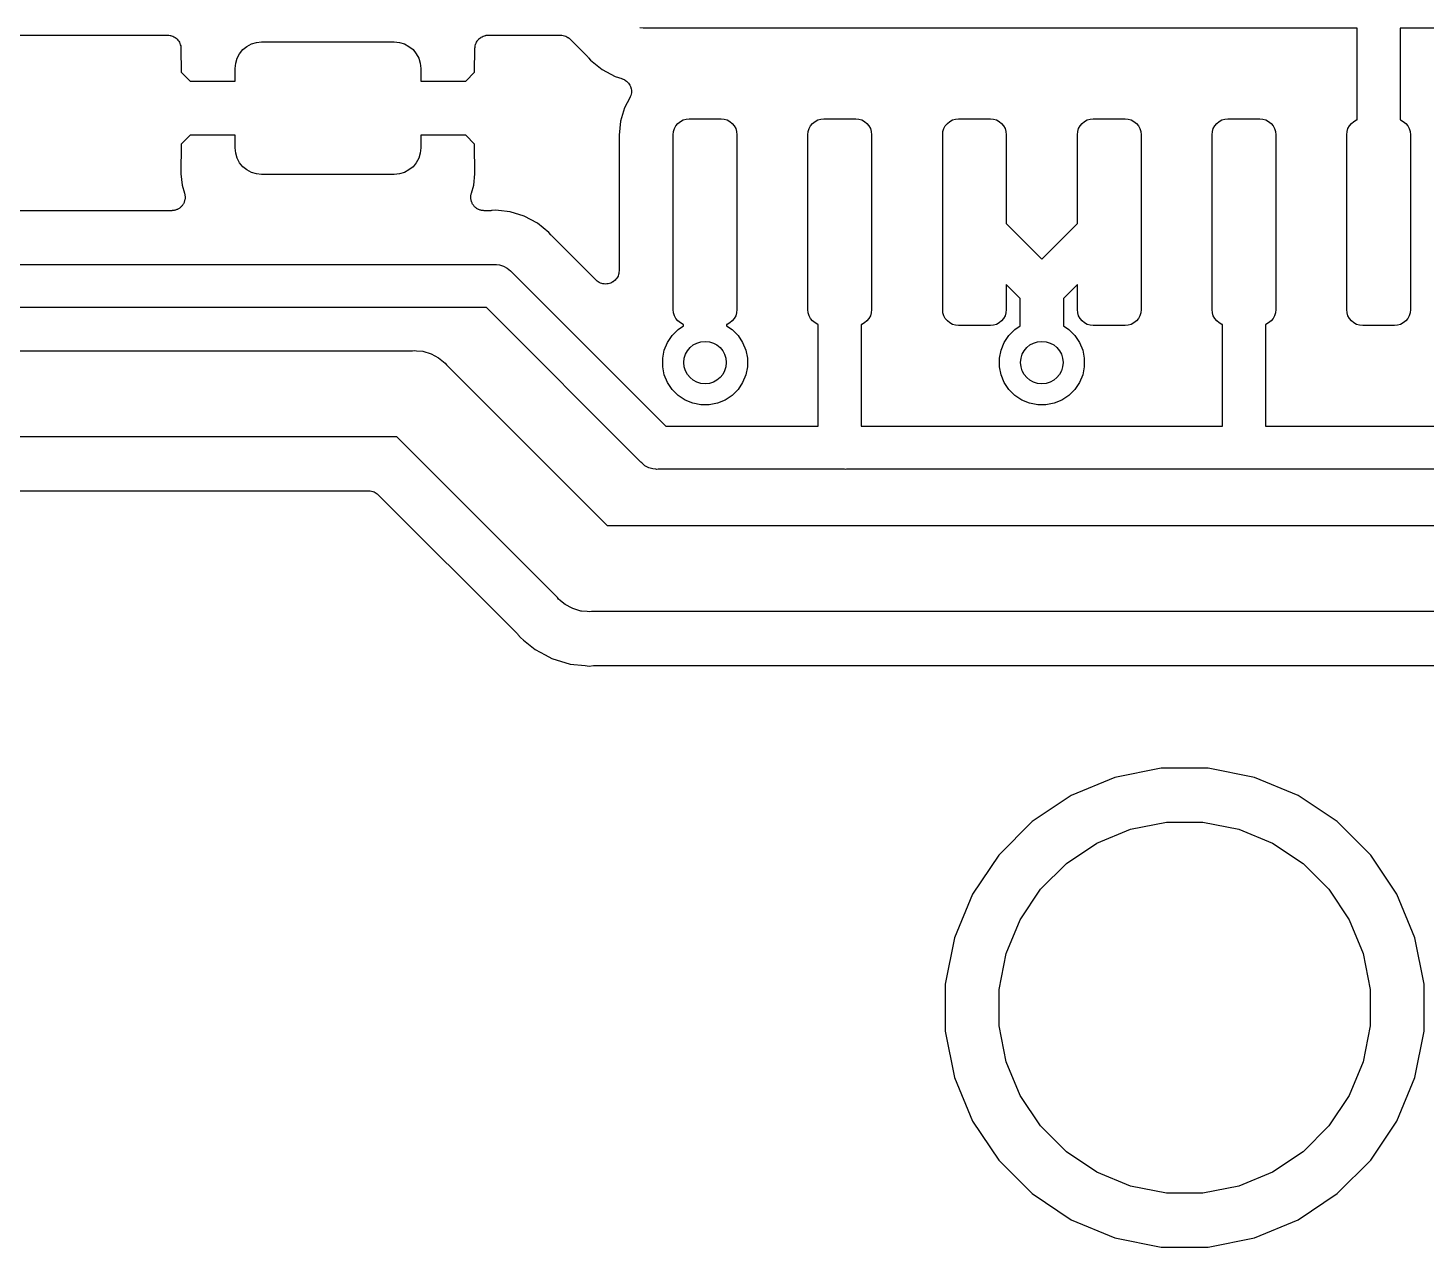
# Model space of a CAD drawing. Extents: x 105 to 193.4, y -145.7 to -72.2.
# Drawn here: x 156.18 to 169.36, y -128.73 to -117.23 of the extents above; entities that cross this region are included whole.
import ezdxf

# ---------------------------------------------------------------- set-up
doc = ezdxf.new("R2010")
doc.units = 0
doc.layers.add('BLACK', color=7, linetype='CONTINUOUS')

msp = doc.modelspace()

# ---------------------------------------------------------------- linework, layer by layer
at = {"layer": 'BLACK', "linetype": 'CONTINUOUS'}
for p, q in [((155.45, -117.297), (157.492, -117.297)), ((157.492, -117.297), (157.493, -117.297)), ((157.493, -117.297), (157.505, -117.298)), ((157.505, -117.298), (157.516, -117.3)), ((157.516, -117.3), (157.517, -117.3)), ((157.517, -117.3), (157.518, -117.3)), ((157.518, -117.3), (157.529, -117.303)), ((157.529, -117.303), (157.54, -117.307)), ((157.54, -117.307), (157.541, -117.307)), ((157.541, -117.307), (157.542, -117.307)), ((157.542, -117.307), (157.551, -117.313)), ((157.551, -117.313), (157.562, -117.318)), ((157.562, -117.318), (157.562, -117.319)), ((157.562, -117.319), (157.563, -117.319)), ((157.563, -117.319), (157.572, -117.327)), ((160.437, -117.326), (160.446, -117.318)), ((160.446, -117.318), (160.447, -117.318)), ((160.447, -117.318), (160.448, -117.317)), ((160.448, -117.317), (160.458, -117.312)), ((160.458, -117.312), (160.468, -117.307)), ((160.468, -117.307), (160.469, -117.306)), ((160.469, -117.306), (160.47, -117.306)), ((160.47, -117.306), (160.481, -117.303)), ((160.481, -117.303), (160.492, -117.3)), ((160.492, -117.3), (160.493, -117.3)), ((160.493, -117.3), (160.494, -117.299)), ((160.494, -117.299), (160.505, -117.298)), ((160.505, -117.298), (160.516, -117.297)), ((160.516, -117.297), (161.197, -117.297)), ((161.197, -117.297), (161.197, -117.297)), ((161.197, -117.297), (161.197, -117.297)), ((161.197, -117.297), (161.197, -117.297)), ((161.197, -117.297), (161.199, -117.297)), ((161.199, -117.297), (161.21, -117.299)), ((161.21, -117.299), (161.222, -117.3)), ((161.222, -117.3), (161.223, -117.3)), ((161.223, -117.3), (161.223, -117.3)), ((161.223, -117.3), (161.234, -117.304)), ((161.234, -117.304), (161.246, -117.307)), ((161.246, -117.307), (161.246, -117.307)), ((161.246, -117.307), (161.247, -117.307)), ((161.247, -117.307), (161.257, -117.313)), ((161.257, -117.313), (161.267, -117.319)), ((161.267, -117.319), (161.268, -117.319)), ((161.268, -117.319), (161.269, -117.319)), ((161.269, -117.319), (161.278, -117.327)), ((161.976, -117.231), (161.946, -117.228)), ((161.986, -117.232), (161.976, -117.231)), ((161.976, -117.231), (161.976, -117.231)), ((161.996, -117.231), (161.986, -117.232)), ((167.818, -117.231), (161.996, -117.231)), ((167.828, -117.232), (167.818, -117.231)), ((167.838, -117.231), (167.828, -117.232)), ((168.707, -117.231), (167.838, -117.231)), ((168.707, -118.096), (168.707, -117.231)), ((175.556, -117.231), (169.113, -117.231)), ((169.113, -117.231), (169.113, -118.096)), ((157.572, -117.327), (157.581, -117.334)), ((157.581, -117.334), (157.581, -117.335)), ((157.581, -117.335), (157.582, -117.335)), ((157.582, -117.335), (157.589, -117.344)), ((157.589, -117.344), (157.597, -117.353)), ((157.597, -117.353), (157.597, -117.354)), ((157.597, -117.354), (157.598, -117.355)), ((157.598, -117.355), (157.603, -117.365)), ((157.603, -117.365), (157.608, -117.375)), ((157.608, -117.375), (157.609, -117.376)), ((157.609, -117.376), (157.609, -117.377)), ((157.609, -117.377), (157.612, -117.388)), ((157.612, -117.388), (157.616, -117.398)), ((157.616, -117.398), (157.616, -117.399)), ((157.616, -117.399), (157.616, -117.4)), ((157.616, -117.4), (157.617, -117.412)), ((157.617, -117.412), (157.618, -117.423)), ((157.618, -117.423), (157.621, -117.647)), ((158.171, -117.472), (158.202, -117.434)), ((158.202, -117.434), (158.24, -117.403)), ((158.24, -117.403), (158.283, -117.38)), ((158.283, -117.38), (158.33, -117.366)), ((158.33, -117.366), (158.379, -117.361)), ((158.379, -117.361), (159.629, -117.361)), ((159.629, -117.361), (159.678, -117.366)), ((159.678, -117.366), (159.725, -117.38)), ((159.725, -117.38), (159.768, -117.403)), ((159.768, -117.403), (159.806, -117.434)), ((159.806, -117.434), (159.837, -117.472)), ((160.387, -117.647), (160.39, -117.423)), ((160.39, -117.421), (160.391, -117.41)), ((160.39, -117.423), (160.39, -117.421)), ((160.391, -117.41), (160.392, -117.399)), ((160.392, -117.398), (160.393, -117.397)), ((160.392, -117.399), (160.392, -117.398)), ((160.393, -117.397), (160.396, -117.386)), ((160.396, -117.386), (160.399, -117.375)), ((160.399, -117.375), (160.4, -117.374)), ((160.4, -117.373), (160.406, -117.363)), ((160.4, -117.374), (160.4, -117.373)), ((160.406, -117.363), (160.411, -117.353)), ((160.411, -117.353), (160.412, -117.352)), ((160.412, -117.352), (160.42, -117.343)), ((160.412, -117.352), (160.412, -117.352)), ((160.42, -117.343), (160.427, -117.334)), ((160.427, -117.334), (160.428, -117.333)), ((160.428, -117.333), (160.437, -117.326)), ((160.428, -117.333), (160.428, -117.333)), ((161.278, -117.327), (161.287, -117.334)), ((161.287, -117.334), (161.454, -117.502)), ((158.129, -117.611), (158.134, -117.562)), ((158.134, -117.562), (158.148, -117.515)), ((158.148, -117.515), (158.171, -117.472)), ((159.837, -117.472), (159.86, -117.515)), ((159.86, -117.515), (159.874, -117.562)), ((159.874, -117.562), (159.879, -117.611)), ((161.454, -117.502), (161.455, -117.503)), ((161.455, -117.503), (161.459, -117.507)), ((161.459, -117.507), (161.462, -117.511)), ((161.462, -117.511), (161.481, -117.533)), ((161.481, -117.533), (161.589, -117.622)), ((157.621, -117.647), (157.705, -117.732)), ((158.129, -117.732), (158.129, -117.611)), ((159.879, -117.611), (159.879, -117.732)), ((160.303, -117.732), (160.387, -117.647)), ((161.589, -117.622), (161.713, -117.688)), ((161.713, -117.688), (161.775, -117.707)), ((161.775, -117.707), (161.776, -117.708)), ((161.776, -117.708), (161.776, -117.708)), ((161.776, -117.708), (161.776, -117.708)), ((161.776, -117.708), (161.777, -117.708)), ((161.777, -117.708), (161.788, -117.713)), ((161.788, -117.713), (161.799, -117.717)), ((157.705, -117.732), (158.129, -117.732)), ((159.879, -117.732), (160.303, -117.732)), ((161.799, -117.717), (161.799, -117.717)), ((161.799, -117.717), (161.8, -117.718)), ((161.8, -117.718), (161.81, -117.724)), ((161.81, -117.724), (161.82, -117.731)), ((161.82, -117.731), (161.82, -117.731)), ((161.82, -117.731), (161.82, -117.732)), ((161.82, -117.732), (161.829, -117.74)), ((161.829, -117.74), (161.837, -117.749)), ((161.837, -117.749), (161.837, -117.749)), ((161.837, -117.749), (161.837, -117.749)), ((161.837, -117.749), (161.844, -117.759)), ((161.844, -117.759), (161.851, -117.769)), ((161.851, -117.769), (161.851, -117.77)), ((161.851, -117.77), (161.851, -117.77)), ((161.851, -117.77), (161.856, -117.781)), ((161.856, -117.781), (161.86, -117.792)), ((161.86, -117.792), (161.86, -117.793)), ((161.86, -117.793), (161.86, -117.793)), ((161.86, -117.793), (161.862, -117.805)), ((161.862, -117.805), (161.865, -117.817)), ((161.865, -117.842), (161.862, -117.854)), ((161.865, -117.817), (161.865, -117.817)), ((161.865, -117.817), (161.865, -117.817)), ((161.865, -117.817), (161.865, -117.829)), ((161.865, -117.829), (161.865, -117.841)), ((161.865, -117.841), (161.865, -117.842)), ((161.865, -117.842), (161.865, -117.842)), ((161.85, -117.889), (161.8, -117.983)), ((161.855, -117.878), (161.85, -117.889)), ((161.86, -117.867), (161.855, -117.878)), ((161.862, -117.854), (161.86, -117.866)), ((161.86, -117.866), (161.86, -117.866)), ((161.86, -117.866), (161.86, -117.867)), ((161.762, -118.107), (161.749, -118.242)), ((161.8, -117.983), (161.762, -118.107)), ((162.327, -118.111), (162.353, -118.097)), ((162.353, -118.097), (162.381, -118.089)), ((162.381, -118.089), (162.41, -118.086)), ((162.41, -118.086), (162.71, -118.086)), ((162.71, -118.086), (162.739, -118.089)), ((162.739, -118.089), (162.767, -118.097)), ((162.767, -118.097), (162.793, -118.111)), ((163.597, -118.111), (163.623, -118.097)), ((163.623, -118.097), (163.651, -118.089)), ((163.651, -118.089), (163.68, -118.086)), ((163.68, -118.086), (163.98, -118.086)), ((163.98, -118.086), (164.009, -118.089)), ((164.009, -118.089), (164.037, -118.097)), ((164.037, -118.097), (164.063, -118.111)), ((164.867, -118.111), (164.893, -118.097)), ((164.893, -118.097), (164.921, -118.089)), ((164.921, -118.089), (164.95, -118.086)), ((164.95, -118.086), (165.25, -118.086)), ((165.25, -118.086), (165.279, -118.089)), ((165.279, -118.089), (165.307, -118.097)), ((165.307, -118.097), (165.333, -118.111)), ((166.137, -118.111), (166.163, -118.097)), ((166.163, -118.097), (166.191, -118.089)), ((166.191, -118.089), (166.22, -118.086)), ((166.22, -118.086), (166.52, -118.086)), ((166.52, -118.086), (166.549, -118.089)), ((166.549, -118.089), (166.577, -118.097)), ((166.577, -118.097), (166.603, -118.111)), ((167.407, -118.111), (167.433, -118.097)), ((167.433, -118.097), (167.461, -118.089)), ((167.461, -118.089), (167.49, -118.086)), ((167.49, -118.086), (167.79, -118.086)), ((167.79, -118.086), (167.819, -118.089)), ((167.819, -118.089), (167.847, -118.097)), ((167.847, -118.097), (167.873, -118.111)), ((168.677, -118.111), (168.703, -118.097)), ((168.703, -118.097), (168.707, -118.096)), ((169.113, -118.096), (169.117, -118.097)), ((169.117, -118.097), (169.143, -118.111)), ((157.705, -118.24), (157.621, -118.325)), ((158.129, -118.24), (157.705, -118.24)), ((158.129, -118.361), (158.129, -118.24)), ((160.303, -118.24), (159.879, -118.24)), ((159.879, -118.24), (159.879, -118.361)), ((160.387, -118.325), (160.303, -118.24)), ((161.749, -118.242), (161.749, -119.519)), ((162.26, -118.236), (162.263, -118.207)), ((162.26, -119.886), (162.26, -118.236)), ((162.263, -118.207), (162.271, -118.179)), ((162.271, -118.179), (162.285, -118.153)), ((162.285, -118.153), (162.304, -118.13)), ((162.304, -118.13), (162.327, -118.111)), ((162.793, -118.111), (162.816, -118.13)), ((162.816, -118.13), (162.835, -118.153)), ((162.835, -118.153), (162.849, -118.179)), ((162.849, -118.179), (162.857, -118.207)), ((162.857, -118.207), (162.86, -118.236)), ((162.86, -118.236), (162.86, -119.886)), ((163.53, -118.236), (163.533, -118.207)), ((163.53, -119.886), (163.53, -118.236)), ((163.533, -118.207), (163.541, -118.179)), ((163.541, -118.179), (163.555, -118.153)), ((163.555, -118.153), (163.574, -118.13)), ((163.574, -118.13), (163.597, -118.111)), ((164.063, -118.111), (164.086, -118.13)), ((164.086, -118.13), (164.105, -118.153)), ((164.105, -118.153), (164.119, -118.179)), ((164.119, -118.179), (164.127, -118.207)), ((164.127, -118.207), (164.13, -118.236)), ((164.13, -118.236), (164.13, -119.886)), ((164.8, -118.236), (164.803, -118.207)), ((164.8, -119.886), (164.8, -118.236)), ((164.803, -118.207), (164.811, -118.179)), ((164.811, -118.179), (164.825, -118.153)), ((164.825, -118.153), (164.844, -118.13)), ((164.844, -118.13), (164.867, -118.111)), ((165.333, -118.111), (165.356, -118.13)), ((165.356, -118.13), (165.375, -118.153)), ((165.375, -118.153), (165.389, -118.179)), ((165.389, -118.179), (165.397, -118.207)), ((165.397, -118.207), (165.4, -118.236)), ((165.4, -118.236), (165.4, -119.074)), ((166.07, -118.236), (166.073, -118.207)), ((166.07, -119.074), (166.07, -118.236)), ((166.073, -118.207), (166.081, -118.179)), ((166.081, -118.179), (166.095, -118.153)), ((166.095, -118.153), (166.114, -118.13)), ((166.114, -118.13), (166.137, -118.111)), ((166.603, -118.111), (166.626, -118.13)), ((166.626, -118.13), (166.645, -118.153)), ((166.645, -118.153), (166.659, -118.179)), ((166.659, -118.179), (166.667, -118.207)), ((166.667, -118.207), (166.67, -118.236)), ((166.67, -118.236), (166.67, -119.886)), ((167.34, -118.236), (167.343, -118.207)), ((167.34, -119.886), (167.34, -118.236)), ((167.343, -118.207), (167.351, -118.179)), ((167.351, -118.179), (167.365, -118.153)), ((167.365, -118.153), (167.384, -118.13)), ((167.384, -118.13), (167.407, -118.111)), ((167.873, -118.111), (167.896, -118.13)), ((167.896, -118.13), (167.915, -118.153)), ((167.915, -118.153), (167.929, -118.179)), ((167.929, -118.179), (167.937, -118.207)), ((167.937, -118.207), (167.94, -118.236)), ((167.94, -118.236), (167.94, -119.886)), ((168.61, -118.236), (168.613, -118.207)), ((168.61, -119.886), (168.61, -118.236)), ((168.613, -118.207), (168.621, -118.179)), ((168.621, -118.179), (168.635, -118.153)), ((168.635, -118.153), (168.654, -118.13)), ((168.654, -118.13), (168.677, -118.111)), ((169.143, -118.111), (169.166, -118.13)), ((169.166, -118.13), (169.185, -118.153)), ((169.185, -118.153), (169.199, -118.179)), ((169.199, -118.179), (169.207, -118.207)), ((169.207, -118.207), (169.21, -118.236)), ((169.21, -118.236), (169.21, -119.886)), ((157.621, -118.325), (157.618, -118.605)), ((158.134, -118.41), (158.129, -118.361)), ((159.879, -118.361), (159.874, -118.41)), ((160.39, -118.605), (160.387, -118.325)), ((158.148, -118.457), (158.134, -118.41)), ((158.171, -118.5), (158.148, -118.457)), ((158.202, -118.538), (158.171, -118.5)), ((159.837, -118.5), (159.806, -118.538)), ((159.86, -118.457), (159.837, -118.5)), ((159.874, -118.41), (159.86, -118.457)), ((157.618, -118.605), (157.628, -118.711)), ((158.24, -118.569), (158.202, -118.538)), ((158.283, -118.592), (158.24, -118.569)), ((158.33, -118.606), (158.283, -118.592)), ((158.379, -118.611), (158.33, -118.606)), ((159.629, -118.611), (158.379, -118.611)), ((159.678, -118.606), (159.629, -118.611)), ((159.725, -118.592), (159.678, -118.606)), ((159.768, -118.569), (159.725, -118.592)), ((159.806, -118.538), (159.768, -118.569)), ((160.38, -118.711), (160.39, -118.605)), ((157.628, -118.711), (157.652, -118.789)), ((160.356, -118.789), (160.38, -118.711)), ((157.636, -118.897), (157.632, -118.902)), ((157.639, -118.892), (157.636, -118.897)), ((157.642, -118.887), (157.639, -118.892)), ((157.645, -118.881), (157.642, -118.887)), ((157.648, -118.875), (157.645, -118.881)), ((157.649, -118.869), (157.648, -118.875)), ((157.652, -118.864), (157.649, -118.869)), ((157.652, -118.789), (157.653, -118.791)), ((157.653, -118.858), (157.652, -118.864)), ((157.653, -118.791), (157.654, -118.796)), ((157.655, -118.851), (157.653, -118.858)), ((157.654, -118.796), (157.655, -118.802)), ((157.655, -118.802), (157.656, -118.809)), ((157.656, -118.846), (157.655, -118.851)), ((157.656, -118.809), (157.657, -118.815)), ((157.657, -118.84), (157.656, -118.846)), ((157.657, -118.815), (157.657, -118.821)), ((157.657, -118.821), (157.658, -118.827)), ((157.658, -118.827), (157.657, -118.833)), ((157.657, -118.833), (157.657, -118.84)), ((160.35, -118.825), (160.351, -118.819)), ((160.351, -118.831), (160.35, -118.825)), ((160.351, -118.813), (160.352, -118.807)), ((160.351, -118.819), (160.351, -118.813)), ((160.351, -118.838), (160.351, -118.831)), ((160.352, -118.844), (160.351, -118.838)), ((160.352, -118.807), (160.353, -118.8)), ((160.353, -118.85), (160.352, -118.844)), ((160.353, -118.8), (160.355, -118.795)), ((160.355, -118.856), (160.353, -118.85)), ((160.355, -118.795), (160.356, -118.789)), ((160.356, -118.862), (160.355, -118.856)), ((160.358, -118.868), (160.356, -118.862)), ((160.36, -118.873), (160.358, -118.868)), ((160.363, -118.879), (160.36, -118.873)), ((160.365, -118.885), (160.363, -118.879)), ((160.368, -118.89), (160.365, -118.885)), ((160.371, -118.895), (160.368, -118.89)), ((160.375, -118.9), (160.371, -118.895)), ((160.379, -118.906), (160.375, -118.9)), ((157.531, -118.953), (147.145, -118.953)), ((157.536, -118.952), (157.531, -118.953)), ((157.542, -118.952), (157.536, -118.952)), ((157.549, -118.951), (157.542, -118.952)), ((157.555, -118.95), (157.549, -118.951)), ((157.561, -118.949), (157.555, -118.95)), ((157.567, -118.948), (157.561, -118.949)), ((157.573, -118.945), (157.567, -118.948)), ((157.579, -118.943), (157.573, -118.945)), ((157.584, -118.94), (157.579, -118.943)), ((157.59, -118.938), (157.584, -118.94)), ((157.595, -118.935), (157.59, -118.938)), ((157.601, -118.932), (157.595, -118.935)), ((157.605, -118.928), (157.601, -118.932)), ((157.61, -118.925), (157.605, -118.928)), ((157.615, -118.92), (157.61, -118.925)), ((157.62, -118.916), (157.615, -118.92)), ((157.624, -118.911), (157.62, -118.916)), ((157.628, -118.907), (157.624, -118.911)), ((157.632, -118.902), (157.628, -118.907)), ((160.383, -118.91), (160.379, -118.906)), ((160.387, -118.915), (160.383, -118.91)), ((160.392, -118.919), (160.387, -118.915)), ((160.396, -118.924), (160.392, -118.919)), ((160.401, -118.927), (160.396, -118.924)), ((160.406, -118.931), (160.401, -118.927)), ((160.411, -118.934), (160.406, -118.931)), ((160.417, -118.937), (160.411, -118.934)), ((160.422, -118.94), (160.417, -118.937)), ((160.427, -118.943), (160.422, -118.94)), ((160.434, -118.945), (160.427, -118.943)), ((160.44, -118.947), (160.434, -118.945)), ((160.445, -118.948), (160.44, -118.947)), ((160.451, -118.95), (160.445, -118.948)), ((160.458, -118.951), (160.451, -118.95)), ((160.464, -118.952), (160.458, -118.951)), ((160.47, -118.952), (160.464, -118.952)), ((160.476, -118.953), (160.47, -118.952)), ((160.477, -118.953), (160.476, -118.953)), ((160.541, -118.953), (160.477, -118.953)), ((160.546, -118.952), (160.541, -118.953)), ((160.552, -118.952), (160.546, -118.952)), ((160.553, -118.952), (160.552, -118.952)), ((160.582, -118.949), (160.553, -118.952)), ((160.611, -118.952), (160.582, -118.949)), ((160.721, -118.963), (160.611, -118.952)), ((160.611, -118.952), (160.611, -118.952)), ((160.855, -119.004), (160.721, -118.963)), ((160.979, -119.07), (160.855, -119.004)), ((161.087, -119.159), (160.979, -119.07)), ((161.106, -119.181), (161.087, -119.159)), ((165.4, -119.074), (165.735, -119.409)), ((165.735, -119.409), (166.07, -119.074)), ((161.109, -119.185), (161.106, -119.181)), ((161.113, -119.189), (161.109, -119.185)), ((161.114, -119.19), (161.113, -119.189)), ((161.532, -119.608), (161.114, -119.19)), ((142.812, -119.461), (160.572, -119.461)), ((160.572, -119.461), (160.582, -119.46)), ((160.582, -119.46), (160.592, -119.461)), ((160.592, -119.461), (160.592, -119.461)), ((160.592, -119.461), (160.622, -119.464)), ((160.622, -119.464), (160.66, -119.475)), ((160.66, -119.475), (160.695, -119.494)), ((160.695, -119.494), (160.726, -119.52)), ((160.726, -119.52), (160.733, -119.527)), ((160.733, -119.527), (162.19, -120.985)), ((161.742, -119.556), (161.739, -119.568)), ((161.746, -119.545), (161.742, -119.556)), ((161.748, -119.532), (161.746, -119.545)), ((161.746, -119.545), (161.746, -119.545)), ((161.746, -119.545), (161.746, -119.545)), ((161.749, -119.52), (161.748, -119.532)), ((161.749, -119.519), (161.749, -119.52)), ((161.749, -119.52), (161.749, -119.52)), ((161.749, -119.52), (161.749, -119.52)), ((161.749, -119.52), (161.749, -119.52)), ((161.542, -119.616), (161.532, -119.608)), ((161.551, -119.624), (161.542, -119.616)), ((161.562, -119.63), (161.551, -119.624)), ((161.551, -119.624), (161.551, -119.624)), ((161.551, -119.624), (161.551, -119.624)), ((161.573, -119.636), (161.562, -119.63)), ((161.585, -119.639), (161.573, -119.636)), ((161.573, -119.636), (161.573, -119.636)), ((161.573, -119.636), (161.573, -119.636)), ((161.596, -119.643), (161.585, -119.639)), ((161.597, -119.643), (161.596, -119.643)), ((161.609, -119.644), (161.597, -119.643)), ((161.597, -119.643), (161.597, -119.643)), ((161.621, -119.646), (161.609, -119.644)), ((161.634, -119.644), (161.621, -119.646)), ((161.621, -119.646), (161.621, -119.646)), ((161.621, -119.646), (161.621, -119.646)), ((161.646, -119.643), (161.634, -119.644)), ((161.658, -119.64), (161.646, -119.643)), ((161.646, -119.643), (161.646, -119.643)), ((161.646, -119.643), (161.646, -119.643)), ((161.67, -119.636), (161.658, -119.64)), ((161.681, -119.63), (161.67, -119.636)), ((161.67, -119.636), (161.67, -119.636)), ((161.67, -119.636), (161.67, -119.636)), ((161.691, -119.625), (161.681, -119.63)), ((161.692, -119.625), (161.691, -119.625)), ((161.701, -119.617), (161.692, -119.625)), ((161.692, -119.625), (161.692, -119.625)), ((161.711, -119.609), (161.701, -119.617)), ((161.719, -119.6), (161.711, -119.609)), ((161.711, -119.609), (161.711, -119.609)), ((161.711, -119.609), (161.711, -119.609)), ((161.727, -119.59), (161.719, -119.6)), ((161.733, -119.579), (161.727, -119.59)), ((161.727, -119.59), (161.727, -119.59)), ((161.727, -119.59), (161.727, -119.59)), ((161.739, -119.569), (161.733, -119.579)), ((161.739, -119.568), (161.739, -119.568)), ((161.739, -119.568), (161.739, -119.569)), ((165.532, -119.78), (165.4, -119.648)), ((165.4, -119.648), (165.4, -119.886)), ((166.07, -119.648), (165.938, -119.78)), ((166.07, -119.886), (166.07, -119.648)), ((165.532, -120.039), (165.532, -119.78)), ((165.938, -119.78), (165.938, -120.039)), ((160.498, -119.867), (142.886, -119.867)), ((161.955, -121.325), (160.498, -119.867)), ((162.263, -119.915), (162.26, -119.886)), ((162.271, -119.943), (162.263, -119.915)), ((162.285, -119.969), (162.271, -119.943)), ((162.849, -119.943), (162.835, -119.969)), ((162.857, -119.915), (162.849, -119.943)), ((162.86, -119.886), (162.857, -119.915)), ((163.533, -119.915), (163.53, -119.886)), ((163.541, -119.943), (163.533, -119.915)), ((163.555, -119.969), (163.541, -119.943)), ((164.119, -119.943), (164.105, -119.969)), ((164.127, -119.915), (164.119, -119.943)), ((164.13, -119.886), (164.127, -119.915)), ((164.803, -119.915), (164.8, -119.886)), ((164.811, -119.943), (164.803, -119.915)), ((164.825, -119.969), (164.811, -119.943)), ((165.389, -119.943), (165.375, -119.969)), ((165.397, -119.915), (165.389, -119.943)), ((165.4, -119.886), (165.397, -119.915)), ((166.073, -119.915), (166.07, -119.886)), ((166.081, -119.943), (166.073, -119.915)), ((166.095, -119.969), (166.081, -119.943)), ((166.659, -119.943), (166.645, -119.969)), ((166.667, -119.915), (166.659, -119.943)), ((166.67, -119.886), (166.667, -119.915)), ((167.343, -119.915), (167.34, -119.886)), ((167.351, -119.943), (167.343, -119.915)), ((167.365, -119.969), (167.351, -119.943)), ((167.929, -119.943), (167.915, -119.969)), ((167.937, -119.915), (167.929, -119.943)), ((167.94, -119.886), (167.937, -119.915)), ((168.613, -119.915), (168.61, -119.886)), ((168.621, -119.943), (168.613, -119.915)), ((168.635, -119.969), (168.621, -119.943)), ((169.199, -119.943), (169.185, -119.969)), ((169.207, -119.915), (169.199, -119.943)), ((169.21, -119.886), (169.207, -119.915)), ((162.249, -120.13), (162.305, -120.074)), ((162.304, -119.992), (162.285, -119.969)), ((162.327, -120.011), (162.304, -119.992)), ((162.305, -120.074), (162.357, -120.039)), ((162.353, -120.025), (162.327, -120.011)), ((162.357, -120.026), (162.353, -120.025)), ((162.357, -120.039), (162.357, -120.026)), ((162.767, -120.025), (162.763, -120.026)), ((162.763, -120.026), (162.763, -120.039)), ((162.763, -120.039), (162.815, -120.074)), ((162.793, -120.011), (162.767, -120.025)), ((162.816, -119.992), (162.793, -120.011)), ((162.815, -120.074), (162.871, -120.13)), ((162.835, -119.969), (162.816, -119.992)), ((163.574, -119.992), (163.555, -119.969)), ((163.597, -120.011), (163.574, -119.992)), ((163.623, -120.025), (163.597, -120.011)), ((163.627, -120.026), (163.623, -120.025)), ((163.627, -120.985), (163.627, -120.026)), ((164.037, -120.025), (164.033, -120.026)), ((164.033, -120.026), (164.033, -120.985)), ((164.063, -120.011), (164.037, -120.025)), ((164.086, -119.992), (164.063, -120.011)), ((164.105, -119.969), (164.086, -119.992)), ((164.844, -119.992), (164.825, -119.969)), ((164.867, -120.011), (164.844, -119.992)), ((164.893, -120.025), (164.867, -120.011)), ((164.921, -120.033), (164.893, -120.025)), ((164.95, -120.036), (164.921, -120.033)), ((165.25, -120.036), (164.95, -120.036)), ((165.279, -120.033), (165.25, -120.036)), ((165.307, -120.025), (165.279, -120.033)), ((165.333, -120.011), (165.307, -120.025)), ((165.356, -119.992), (165.333, -120.011)), ((165.375, -119.969), (165.356, -119.992)), ((165.424, -120.13), (165.48, -120.074)), ((165.48, -120.074), (165.532, -120.039)), ((165.938, -120.039), (165.99, -120.074)), ((165.99, -120.074), (166.046, -120.13)), ((166.114, -119.992), (166.095, -119.969)), ((166.137, -120.011), (166.114, -119.992)), ((166.163, -120.025), (166.137, -120.011)), ((166.191, -120.033), (166.163, -120.025)), ((166.22, -120.036), (166.191, -120.033)), ((166.52, -120.036), (166.22, -120.036)), ((166.549, -120.033), (166.52, -120.036)), ((166.577, -120.025), (166.549, -120.033)), ((166.603, -120.011), (166.577, -120.025)), ((166.626, -119.992), (166.603, -120.011)), ((166.645, -119.969), (166.626, -119.992)), ((167.384, -119.992), (167.365, -119.969)), ((167.407, -120.011), (167.384, -119.992)), ((167.433, -120.025), (167.407, -120.011)), ((167.437, -120.026), (167.433, -120.025)), ((167.437, -120.985), (167.437, -120.026)), ((167.847, -120.025), (167.843, -120.026)), ((167.843, -120.026), (167.843, -120.985)), ((167.873, -120.011), (167.847, -120.025)), ((167.896, -119.992), (167.873, -120.011)), ((167.915, -119.969), (167.896, -119.992)), ((168.654, -119.992), (168.635, -119.969)), ((168.677, -120.011), (168.654, -119.992)), ((168.703, -120.025), (168.677, -120.011)), ((168.731, -120.033), (168.703, -120.025)), ((168.76, -120.036), (168.731, -120.033)), ((169.06, -120.036), (168.76, -120.036)), ((169.089, -120.033), (169.06, -120.036)), ((169.117, -120.025), (169.089, -120.033)), ((169.143, -120.011), (169.117, -120.025)), ((169.166, -119.992), (169.143, -120.011)), ((169.185, -119.969), (169.166, -119.992)), ((162.175, -120.268), (162.206, -120.195)), ((162.206, -120.195), (162.249, -120.13)), ((162.871, -120.13), (162.914, -120.195)), ((162.914, -120.195), (162.945, -120.268)), ((165.35, -120.268), (165.381, -120.195)), ((165.381, -120.195), (165.424, -120.13)), ((166.046, -120.13), (166.089, -120.195)), ((166.089, -120.195), (166.12, -120.268)), ((143.33, -120.274), (159.8, -120.274)), ((159.8, -120.274), (159.82, -120.272)), ((159.82, -120.272), (159.84, -120.274)), ((159.84, -120.274), (159.84, -120.274)), ((159.84, -120.274), (159.9, -120.279)), ((159.9, -120.279), (159.976, -120.303)), ((159.976, -120.303), (160.047, -120.34)), ((160.047, -120.34), (160.109, -120.391)), ((162.16, -120.345), (162.175, -120.268)), ((162.16, -120.424), (162.16, -120.345)), ((162.945, -120.268), (162.96, -120.345)), ((162.96, -120.345), (162.96, -120.424)), ((165.335, -120.345), (165.35, -120.268)), ((165.335, -120.424), (165.335, -120.345)), ((166.12, -120.268), (166.135, -120.345)), ((166.135, -120.345), (166.135, -120.424)), ((160.109, -120.391), (160.121, -120.407)), ((160.121, -120.407), (161.636, -121.922)), ((162.175, -120.501), (162.16, -120.424)), ((162.96, -120.424), (162.945, -120.501)), ((165.35, -120.501), (165.335, -120.424)), ((166.135, -120.424), (166.12, -120.501)), ((162.206, -120.574), (162.175, -120.501)), ((162.249, -120.64), (162.206, -120.574)), ((162.914, -120.574), (162.871, -120.64)), ((162.945, -120.501), (162.914, -120.574)), ((165.381, -120.574), (165.35, -120.501)), ((165.424, -120.64), (165.381, -120.574)), ((166.089, -120.574), (166.046, -120.64)), ((166.12, -120.501), (166.089, -120.574)), ((162.305, -120.695), (162.249, -120.64)), ((162.371, -120.739), (162.305, -120.695)), ((162.443, -120.769), (162.371, -120.739)), ((162.749, -120.739), (162.677, -120.769)), ((162.815, -120.695), (162.749, -120.739)), ((162.871, -120.64), (162.815, -120.695)), ((165.48, -120.695), (165.424, -120.64)), ((165.546, -120.739), (165.48, -120.695)), ((165.618, -120.769), (165.546, -120.739)), ((165.924, -120.739), (165.852, -120.769)), ((165.99, -120.695), (165.924, -120.739)), ((166.046, -120.64), (165.99, -120.695)), ((162.521, -120.785), (162.443, -120.769)), ((162.599, -120.785), (162.521, -120.785)), ((162.677, -120.769), (162.599, -120.785)), ((165.696, -120.785), (165.618, -120.769)), ((165.774, -120.785), (165.696, -120.785)), ((165.852, -120.769), (165.774, -120.785)), ((162.19, -120.985), (163.627, -120.985)), ((164.033, -120.985), (167.437, -120.985)), ((167.843, -120.985), (171.345, -120.985)), ((159.652, -121.086), (143.478, -121.086)), ((161.167, -122.601), (159.652, -121.086)), ((161.962, -121.332), (161.955, -121.325)), ((161.993, -121.358), (161.962, -121.332)), ((162.028, -121.377), (161.993, -121.358)), ((162.066, -121.388), (162.028, -121.377)), ((162.096, -121.391), (162.066, -121.388)), ((162.106, -121.392), (162.096, -121.391)), ((162.096, -121.391), (162.096, -121.391)), ((162.116, -121.391), (162.106, -121.392)), ((163.874, -121.391), (162.116, -121.391)), ((163.884, -121.392), (163.874, -121.391)), ((163.894, -121.391), (163.884, -121.392)), ((171.419, -121.391), (163.894, -121.391)), ((149.518, -121.594), (159.389, -121.594)), ((159.389, -121.594), (159.389, -121.594)), ((159.389, -121.594), (159.389, -121.594)), ((159.389, -121.594), (159.389, -121.594)), ((159.389, -121.594), (159.39, -121.594)), ((159.39, -121.594), (159.402, -121.596)), ((159.402, -121.596), (159.414, -121.597)), ((159.414, -121.597), (159.414, -121.597)), ((159.414, -121.597), (159.415, -121.597)), ((159.415, -121.597), (159.426, -121.601)), ((159.426, -121.601), (159.437, -121.604)), ((159.437, -121.604), (159.438, -121.604)), ((159.438, -121.604), (159.439, -121.605)), ((159.439, -121.605), (159.449, -121.61)), ((159.449, -121.61), (159.459, -121.616)), ((159.459, -121.616), (159.46, -121.616)), ((159.46, -121.616), (159.46, -121.617)), ((159.46, -121.617), (159.469, -121.624)), ((159.469, -121.624), (159.478, -121.632)), ((159.478, -121.632), (160.785, -122.938)), ((161.636, -121.922), (171.1, -121.922)), ((161.179, -122.617), (161.167, -122.601)), ((161.195, -122.629), (161.179, -122.617)), ((161.212, -122.644), (161.195, -122.629)), ((161.195, -122.629), (161.195, -122.629)), ((161.241, -122.668), (161.212, -122.644)), ((161.306, -122.702), (161.241, -122.668)), ((161.312, -122.705), (161.306, -122.702)), ((161.388, -122.729), (161.312, -122.705)), ((161.395, -122.729), (161.388, -122.729)), ((161.448, -122.734), (161.395, -122.729)), ((161.468, -122.736), (161.448, -122.734)), ((161.448, -122.734), (161.448, -122.734)), ((161.488, -122.734), (161.468, -122.736)), ((170.714, -122.734), (161.488, -122.734)), ((160.785, -122.938), (160.787, -122.94)), ((160.787, -122.94), (160.79, -122.944)), ((160.79, -122.944), (160.794, -122.948)), ((160.794, -122.948), (160.818, -122.978)), ((160.818, -122.978), (160.848, -123.002)), ((160.848, -123.002), (160.848, -123.002)), ((160.848, -123.002), (160.958, -123.092)), ((160.958, -123.092), (161.051, -123.142)), ((161.051, -123.142), (161.116, -123.177)), ((161.116, -123.177), (161.289, -123.229)), ((161.289, -123.229), (161.429, -123.243)), ((161.429, -123.243), (161.429, -123.243)), ((161.429, -123.243), (161.468, -123.247)), ((161.468, -123.247), (161.507, -123.243)), ((161.507, -123.243), (161.508, -123.243)), ((161.508, -123.243), (161.514, -123.243)), ((161.514, -123.243), (161.519, -123.242)), ((161.519, -123.242), (170.079, -123.242)), ((166.423, -124.297), (166.012, -124.467)), ((166.86, -124.21), (166.423, -124.297)), ((167.304, -124.21), (166.86, -124.21)), ((167.741, -124.297), (167.304, -124.21)), ((168.152, -124.467), (167.741, -124.297)), ((166.012, -124.467), (165.643, -124.714)), ((168.521, -124.714), (168.152, -124.467)), ((165.643, -124.714), (165.328, -125.029)), ((166.253, -124.917), (166.572, -124.785)), ((166.572, -124.785), (166.91, -124.718)), ((166.91, -124.718), (167.254, -124.718)), ((167.254, -124.718), (167.592, -124.785)), ((167.592, -124.785), (167.911, -124.917)), ((168.836, -125.029), (168.521, -124.714)), ((165.966, -125.109), (166.253, -124.917)), ((167.911, -124.917), (168.198, -125.109)), ((165.328, -125.029), (165.081, -125.398)), ((169.083, -125.398), (168.836, -125.029)), ((165.723, -125.352), (165.966, -125.109)), ((168.198, -125.109), (168.441, -125.352)), ((165.531, -125.639), (165.723, -125.352)), ((168.441, -125.352), (168.633, -125.639)), ((165.081, -125.398), (164.911, -125.809)), ((169.253, -125.809), (169.083, -125.398)), ((165.399, -125.958), (165.531, -125.639)), ((168.633, -125.639), (168.765, -125.958)), ((164.911, -125.809), (164.824, -126.246)), ((169.34, -126.246), (169.253, -125.809)), ((165.332, -126.296), (165.399, -125.958)), ((168.765, -125.958), (168.832, -126.296)), ((164.824, -126.246), (164.824, -126.69)), ((169.34, -126.69), (169.34, -126.246)), ((165.332, -126.64), (165.332, -126.296)), ((168.832, -126.296), (168.832, -126.64)), ((165.399, -126.978), (165.332, -126.64)), ((168.832, -126.64), (168.765, -126.978)), ((164.824, -126.69), (164.911, -127.127)), ((169.253, -127.127), (169.34, -126.69)), ((165.531, -127.297), (165.399, -126.978)), ((168.765, -126.978), (168.633, -127.297)), ((164.911, -127.127), (165.081, -127.538)), ((169.083, -127.538), (169.253, -127.127)), ((165.723, -127.584), (165.531, -127.297)), ((168.633, -127.297), (168.441, -127.584)), ((165.081, -127.538), (165.328, -127.907)), ((165.966, -127.827), (165.723, -127.584)), ((168.441, -127.584), (168.198, -127.827)), ((168.836, -127.907), (169.083, -127.538)), ((166.253, -128.019), (165.966, -127.827)), ((168.198, -127.827), (167.911, -128.019)), ((165.328, -127.907), (165.643, -128.222)), ((168.521, -128.222), (168.836, -127.907)), ((166.572, -128.151), (166.253, -128.019)), ((167.911, -128.019), (167.592, -128.151)), ((165.643, -128.222), (166.012, -128.469)), ((166.91, -128.218), (166.572, -128.151)), ((167.254, -128.218), (166.91, -128.218)), ((167.592, -128.151), (167.254, -128.218)), ((168.152, -128.469), (168.521, -128.222)), ((166.012, -128.469), (166.423, -128.639)), ((167.741, -128.639), (168.152, -128.469)), ((166.423, -128.639), (166.86, -128.726)), ((167.304, -128.726), (167.741, -128.639)), ((166.86, -128.726), (167.304, -128.726))]:
    msp.add_line(p, q, dxfattribs=at)
at = {"layer": 'BLACK'}
for centre in [(162.56, -120.385), (165.735, -120.385)]:
    msp.add_circle(centre, 0.2, dxfattribs=at)

doc.saveas('drawing.dxf')
